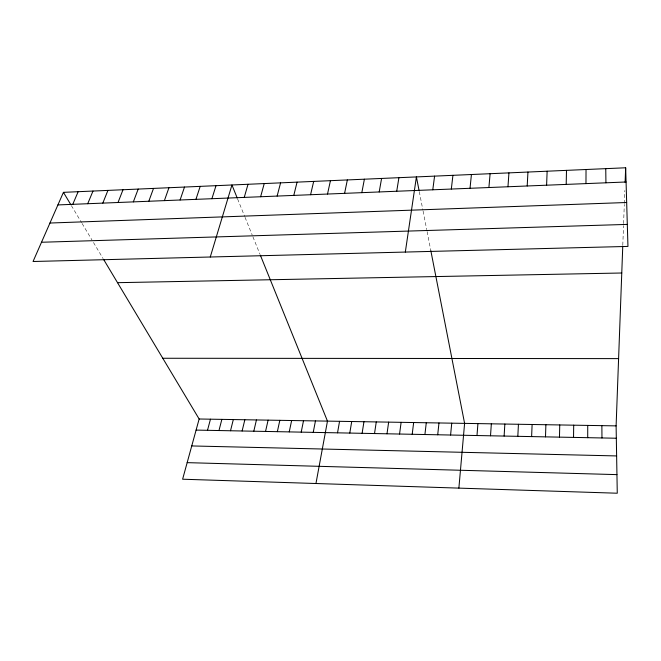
<?xml version="1.0" encoding="UTF-8"?>
<svg xmlns="http://www.w3.org/2000/svg" width="661" height="661" viewBox="0 0 661 661"><rect width="100%" height="100%" fill="white"/><g stroke="black" fill="none" stroke-linecap="round" stroke-linejoin="round"><path stroke-width="0.5" stroke-dasharray="3.31 2.48" d="M622.794 245.198L623.521 225.616M623.596 223.625L624.306 204.431M624.339 203.456L624.819 190.517M71.38 205.604L81.6 222.666M82.096 223.501L91.945 239.943M93.474 242.504L103.075 258.542M237.596 198.944L244.669 216.411M245.049 217.362L252.196 235.027M252.915 236.82L259.955 254.221M419.297 191.673L422.891 210.082M423.09 211.082L426.725 229.673M427.089 231.548L430.856 250.816"/><path stroke-width="0.99" d="M587.712 437.681L587.736 425.411M585.968 183.609L586.034 169.505M573.541 437.408L573.698 425.18M566.196 184.402L566.494 170.364M559.479 437.136L559.743 424.949M545.499 436.863L545.887 424.726M546.606 185.196L547.134 171.207M103.579 259.376L199.143 419L182.61 479.217L617.267 493.222L616.11 425.882L622.761 246.165M625.116 182.411L625.661 167.778L63.439 192.343L33.05 261.5L627.95 246.421L625.661 167.778M531.618 436.599L532.113 424.494M517.827 436.326L518.439 424.271M527.197 185.981L527.949 172.042M504.12 436.062L504.847 424.048M490.512 435.797L491.346 423.825M507.97 186.757L508.937 172.876M476.986 435.541L477.928 423.602M488.909 187.526L490.098 173.703M458.874 488.124L464.6 423.379L430.856 250.816M450.587 435.029L451.744 423.172M470.029 188.286L471.425 174.512M437.714 434.773L438.97 422.957M451.323 189.046L452.925 175.322M424.916 434.525L426.279 422.751M412.2 434.285L413.654 422.544M399.558 434.037L401.12 422.338M432.781 189.79L434.583 176.123M386.999 433.79L388.651 422.131M405.325 252.064L416.413 176.917L419.107 190.715M374.523 433.55L376.266 421.925M362.112 433.31L363.955 421.726M396.724 191.244L398.922 177.685M349.785 433.071L351.718 421.52M337.531 432.831L339.556 421.321M379.199 191.954L381.587 178.437M315.95 483.513L327.468 421.123L260.343 255.163M361.823 192.657L364.393 179.189M313.24 432.36L315.446 420.925M301.209 432.129L303.506 420.726M344.596 193.351L347.347 179.932M289.245 431.897L291.633 420.528M277.356 431.666L279.826 420.338M327.517 194.045L330.442 180.676M265.54 431.443L268.102 420.14M310.579 194.722L313.686 181.403M253.799 431.212L256.435 419.95M242.116 430.989L244.843 419.76M293.79 195.4L297.062 182.13M230.507 430.757L233.316 419.57M218.973 430.534L221.856 419.38M277.133 196.077L280.586 182.857M207.504 430.311L210.471 419.19M260.624 196.738L264.235 183.568M244.248 197.399L248.024 184.279M210.264 257.013L231.953 184.981L237.233 198.044M211.908 198.705L216.007 185.675M195.937 199.349L200.192 186.369M180.098 199.994L184.502 187.055M164.391 200.63L168.943 187.732M148.808 201.258L153.509 188.41M133.348 201.878L138.19 189.071M118.022 202.497L123.004 189.74M102.81 203.117L107.933 190.393M87.723 203.72L92.986 191.054M72.76 204.323L78.155 191.698M57.912 204.927L626.074 181.99M49.955 223.03L626.669 202.506M41.511 242.256L627.306 224.401M117.526 282.677L621.761 273.001M162.78 358.262L618.597 358.617M199.143 419L616.11 425.882M196.102 430.096L616.316 438.235M191.748 445.944L616.622 455.933M187.162 462.642L616.944 474.623M63.439 192.343L70.867 204.745M605.757 168.646L605.93 182.8M601.874 425.651L601.964 437.962"/></g></svg>
